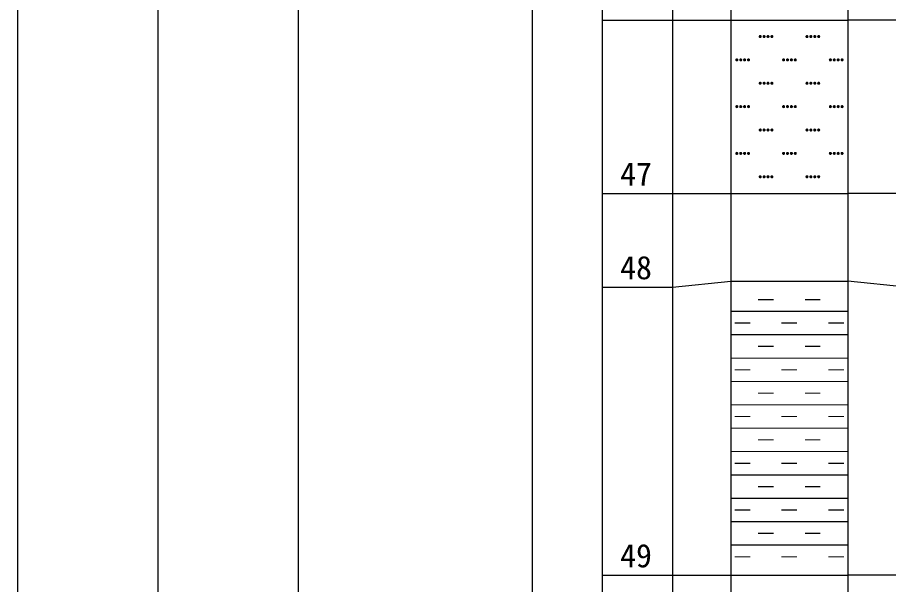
# Model space of a CAD drawing. Header units: inches. Extents: x -27 to 109, y -724 to 26.
# Drawn here: x 5.88 to 20.78, y -196.94 to -187.23 of the extents above; entities that cross this region are included whole.
import ezdxf

# ---------------------------------------------------------------- set-up
doc = ezdxf.new("R2010")
doc.units = ezdxf.units.IN
doc.header["$MEASUREMENT"] = 0
doc.layers.get('0').update_dxf_attribs({"lineweight": 0})
doc.styles.add('宋体', font='')
doc.styles.get('宋体').set_extended_font_data('宋体')

# ---------------------------------------------------------------- blocks, each defined once
blk = doc.blocks.new('lr_block_41')
at = {"true_color": 0x000000}
for points in [[(18.61, -187.563), (18.611, -187.556), (18.61, -187.549), (18.608, -187.542), (18.604, -187.537), (18.598, -187.533), (18.592, -187.53), (18.585, -187.529), (18.578, -187.53), (18.571, -187.533), (18.566, -187.537), (18.562, -187.542), (18.559, -187.549), (18.558, -187.556), (18.559, -187.563), (18.562, -187.569), (18.566, -187.574), (18.571, -187.579), (18.578, -187.581), (18.585, -187.582), (18.592, -187.581), (18.598, -187.579), (18.604, -187.574), (18.608, -187.569)], [(18.677, -187.563), (18.678, -187.556), (18.677, -187.549), (18.674, -187.542), (18.67, -187.537), (18.665, -187.533), (18.658, -187.53), (18.651, -187.529), (18.644, -187.53), (18.638, -187.533), (18.633, -187.537), (18.628, -187.542), (18.626, -187.549), (18.625, -187.556), (18.626, -187.563), (18.628, -187.569), (18.633, -187.574), (18.638, -187.579), (18.644, -187.581), (18.651, -187.582), (18.658, -187.581), (18.665, -187.579), (18.67, -187.574), (18.674, -187.569)], [(18.744, -187.563), (18.745, -187.556), (18.744, -187.549), (18.741, -187.542), (18.737, -187.537), (18.731, -187.533), (18.725, -187.53), (18.718, -187.529), (18.711, -187.53), (18.705, -187.533), (18.699, -187.537), (18.695, -187.542), (18.692, -187.549), (18.691, -187.556), (18.692, -187.563), (18.695, -187.569), (18.699, -187.574), (18.705, -187.579), (18.711, -187.581), (18.718, -187.582), (18.725, -187.581), (18.731, -187.579), (18.737, -187.574), (18.741, -187.569)], [(18.81, -187.563), (18.811, -187.556), (18.81, -187.549), (18.808, -187.542), (18.804, -187.537), (18.798, -187.533), (18.792, -187.53), (18.785, -187.529), (18.778, -187.53), (18.771, -187.533), (18.766, -187.537), (18.762, -187.542), (18.759, -187.549), (18.758, -187.556), (18.759, -187.563), (18.762, -187.569), (18.766, -187.574), (18.771, -187.579), (18.778, -187.581), (18.785, -187.582), (18.792, -187.581), (18.798, -187.579), (18.804, -187.574), (18.808, -187.569)], [(19.41, -187.563), (19.411, -187.556), (19.41, -187.549), (19.408, -187.542), (19.404, -187.537), (19.398, -187.533), (19.392, -187.53), (19.385, -187.529), (19.378, -187.53), (19.371, -187.533), (19.366, -187.537), (19.362, -187.542), (19.359, -187.549), (19.358, -187.556), (19.359, -187.563), (19.362, -187.569), (19.366, -187.574), (19.371, -187.579), (19.378, -187.581), (19.385, -187.582), (19.392, -187.581), (19.398, -187.579), (19.404, -187.574), (19.408, -187.569)], [(19.477, -187.563), (19.478, -187.556), (19.477, -187.549), (19.474, -187.542), (19.47, -187.537), (19.465, -187.533), (19.458, -187.53), (19.451, -187.529), (19.444, -187.53), (19.438, -187.533), (19.433, -187.537), (19.428, -187.542), (19.426, -187.549), (19.425, -187.556), (19.426, -187.563), (19.428, -187.569), (19.433, -187.574), (19.438, -187.579), (19.444, -187.581), (19.451, -187.582), (19.458, -187.581), (19.465, -187.579), (19.47, -187.574), (19.474, -187.569)], [(19.544, -187.563), (19.545, -187.556), (19.544, -187.549), (19.541, -187.542), (19.537, -187.537), (19.531, -187.533), (19.525, -187.53), (19.518, -187.529), (19.511, -187.53), (19.505, -187.533), (19.499, -187.537), (19.495, -187.542), (19.492, -187.549), (19.491, -187.556), (19.492, -187.563), (19.495, -187.569), (19.499, -187.574), (19.505, -187.579), (19.511, -187.581), (19.518, -187.582), (19.525, -187.581), (19.531, -187.579), (19.537, -187.574), (19.541, -187.569)], [(19.61, -187.563), (19.611, -187.556), (19.61, -187.549), (19.608, -187.542), (19.604, -187.537), (19.598, -187.533), (19.592, -187.53), (19.585, -187.529), (19.578, -187.53), (19.571, -187.533), (19.566, -187.537), (19.562, -187.542), (19.559, -187.549), (19.558, -187.556), (19.559, -187.563), (19.562, -187.569), (19.566, -187.574), (19.571, -187.579), (19.578, -187.581), (19.585, -187.582), (19.592, -187.581), (19.598, -187.579), (19.604, -187.574), (19.608, -187.569)], [(18.21, -187.963), (18.211, -187.956), (18.21, -187.949), (18.208, -187.942), (18.204, -187.937), (18.198, -187.933), (18.192, -187.93), (18.185, -187.929), (18.178, -187.93), (18.171, -187.933), (18.166, -187.937), (18.162, -187.942), (18.159, -187.949), (18.158, -187.956), (18.159, -187.963), (18.162, -187.969), (18.166, -187.974), (18.171, -187.979), (18.178, -187.981), (18.185, -187.982), (18.192, -187.981), (18.198, -187.979), (18.204, -187.974), (18.208, -187.969)], [(18.277, -187.963), (18.278, -187.956), (18.277, -187.949), (18.274, -187.942), (18.27, -187.937), (18.265, -187.933), (18.258, -187.93), (18.251, -187.929), (18.244, -187.93), (18.238, -187.933), (18.233, -187.937), (18.228, -187.942), (18.226, -187.949), (18.225, -187.956), (18.226, -187.963), (18.228, -187.969), (18.233, -187.974), (18.238, -187.979), (18.244, -187.981), (18.251, -187.982), (18.258, -187.981), (18.265, -187.979), (18.27, -187.974), (18.274, -187.969)], [(18.344, -187.963), (18.345, -187.956), (18.344, -187.949), (18.341, -187.942), (18.337, -187.937), (18.331, -187.933), (18.325, -187.93), (18.318, -187.929), (18.311, -187.93), (18.305, -187.933), (18.299, -187.937), (18.295, -187.942), (18.292, -187.949), (18.291, -187.956), (18.292, -187.963), (18.295, -187.969), (18.299, -187.974), (18.305, -187.979), (18.311, -187.981), (18.318, -187.982), (18.325, -187.981), (18.331, -187.979), (18.337, -187.974), (18.341, -187.969)], [(18.41, -187.963), (18.411, -187.956), (18.41, -187.949), (18.408, -187.942), (18.404, -187.937), (18.398, -187.933), (18.392, -187.93), (18.385, -187.929), (18.378, -187.93), (18.371, -187.933), (18.366, -187.937), (18.362, -187.942), (18.359, -187.949), (18.358, -187.956), (18.359, -187.963), (18.362, -187.969), (18.366, -187.974), (18.371, -187.979), (18.378, -187.981), (18.385, -187.982), (18.392, -187.981), (18.398, -187.979), (18.404, -187.974), (18.408, -187.969)], [(19.01, -187.963), (19.011, -187.956), (19.01, -187.949), (19.008, -187.942), (19.004, -187.937), (18.998, -187.933), (18.992, -187.93), (18.985, -187.929), (18.978, -187.93), (18.971, -187.933), (18.966, -187.937), (18.962, -187.942), (18.959, -187.949), (18.958, -187.956), (18.959, -187.963), (18.962, -187.969), (18.966, -187.974), (18.971, -187.979), (18.978, -187.981), (18.985, -187.982), (18.992, -187.981), (18.998, -187.979), (19.004, -187.974), (19.008, -187.969)], [(19.077, -187.963), (19.078, -187.956), (19.077, -187.949), (19.074, -187.942), (19.07, -187.937), (19.065, -187.933), (19.058, -187.93), (19.051, -187.929), (19.044, -187.93), (19.038, -187.933), (19.033, -187.937), (19.028, -187.942), (19.026, -187.949), (19.025, -187.956), (19.026, -187.963), (19.028, -187.969), (19.033, -187.974), (19.038, -187.979), (19.044, -187.981), (19.051, -187.982), (19.058, -187.981), (19.065, -187.979), (19.07, -187.974), (19.074, -187.969)], [(19.144, -187.963), (19.145, -187.956), (19.144, -187.949), (19.141, -187.942), (19.137, -187.937), (19.131, -187.933), (19.125, -187.93), (19.118, -187.929), (19.111, -187.93), (19.105, -187.933), (19.099, -187.937), (19.095, -187.942), (19.092, -187.949), (19.091, -187.956), (19.092, -187.963), (19.095, -187.969), (19.099, -187.974), (19.105, -187.979), (19.111, -187.981), (19.118, -187.982), (19.125, -187.981), (19.131, -187.979), (19.137, -187.974), (19.141, -187.969)], [(19.21, -187.963), (19.211, -187.956), (19.21, -187.949), (19.208, -187.942), (19.204, -187.937), (19.198, -187.933), (19.192, -187.93), (19.185, -187.929), (19.178, -187.93), (19.171, -187.933), (19.166, -187.937), (19.162, -187.942), (19.159, -187.949), (19.158, -187.956), (19.159, -187.963), (19.162, -187.969), (19.166, -187.974), (19.171, -187.979), (19.178, -187.981), (19.185, -187.982), (19.192, -187.981), (19.198, -187.979), (19.204, -187.974), (19.208, -187.969)], [(19.81, -187.963), (19.811, -187.956), (19.81, -187.949), (19.808, -187.942), (19.804, -187.937), (19.798, -187.933), (19.792, -187.93), (19.785, -187.929), (19.778, -187.93), (19.771, -187.933), (19.766, -187.937), (19.762, -187.942), (19.759, -187.949), (19.758, -187.956), (19.759, -187.963), (19.762, -187.969), (19.766, -187.974), (19.771, -187.979), (19.778, -187.981), (19.785, -187.982), (19.792, -187.981), (19.798, -187.979), (19.804, -187.974), (19.808, -187.969)], [(19.877, -187.963), (19.878, -187.956), (19.877, -187.949), (19.874, -187.942), (19.87, -187.937), (19.865, -187.933), (19.858, -187.93), (19.851, -187.929), (19.844, -187.93), (19.838, -187.933), (19.833, -187.937), (19.828, -187.942), (19.826, -187.949), (19.825, -187.956), (19.826, -187.963), (19.828, -187.969), (19.833, -187.974), (19.838, -187.979), (19.844, -187.981), (19.851, -187.982), (19.858, -187.981), (19.865, -187.979), (19.87, -187.974), (19.874, -187.969)], [(19.944, -187.963), (19.945, -187.956), (19.944, -187.949), (19.941, -187.942), (19.937, -187.937), (19.931, -187.933), (19.925, -187.93), (19.918, -187.929), (19.911, -187.93), (19.905, -187.933), (19.899, -187.937), (19.895, -187.942), (19.892, -187.949), (19.891, -187.956), (19.892, -187.963), (19.895, -187.969), (19.899, -187.974), (19.905, -187.979), (19.911, -187.981), (19.918, -187.982), (19.925, -187.981), (19.931, -187.979), (19.937, -187.974), (19.941, -187.969)], [(20.01, -187.963), (20.011, -187.956), (20.01, -187.949), (20.008, -187.942), (20.004, -187.937), (19.998, -187.933), (19.992, -187.93), (19.985, -187.929), (19.978, -187.93), (19.971, -187.933), (19.966, -187.937), (19.962, -187.942), (19.959, -187.949), (19.958, -187.956), (19.959, -187.963), (19.962, -187.969), (19.966, -187.974), (19.971, -187.979), (19.978, -187.981), (19.985, -187.982), (19.992, -187.981), (19.998, -187.979), (20.004, -187.974), (20.008, -187.969)], [(18.61, -188.363), (18.611, -188.356), (18.61, -188.349), (18.608, -188.342), (18.604, -188.337), (18.598, -188.333), (18.592, -188.33), (18.585, -188.329), (18.578, -188.33), (18.571, -188.333), (18.566, -188.337), (18.562, -188.342), (18.559, -188.349), (18.558, -188.356), (18.559, -188.363), (18.562, -188.369), (18.566, -188.374), (18.571, -188.379), (18.578, -188.381), (18.585, -188.382), (18.592, -188.381), (18.598, -188.379), (18.604, -188.374), (18.608, -188.369)], [(18.677, -188.363), (18.678, -188.356), (18.677, -188.349), (18.674, -188.342), (18.67, -188.337), (18.665, -188.333), (18.658, -188.33), (18.651, -188.329), (18.644, -188.33), (18.638, -188.333), (18.633, -188.337), (18.628, -188.342), (18.626, -188.349), (18.625, -188.356), (18.626, -188.363), (18.628, -188.369), (18.633, -188.374), (18.638, -188.379), (18.644, -188.381), (18.651, -188.382), (18.658, -188.381), (18.665, -188.379), (18.67, -188.374), (18.674, -188.369)], [(18.744, -188.363), (18.745, -188.356), (18.744, -188.349), (18.741, -188.342), (18.737, -188.337), (18.731, -188.333), (18.725, -188.33), (18.718, -188.329), (18.711, -188.33), (18.705, -188.333), (18.699, -188.337), (18.695, -188.342), (18.692, -188.349), (18.691, -188.356), (18.692, -188.363), (18.695, -188.369), (18.699, -188.374), (18.705, -188.379), (18.711, -188.381), (18.718, -188.382), (18.725, -188.381), (18.731, -188.379), (18.737, -188.374), (18.741, -188.369)], [(18.81, -188.363), (18.811, -188.356), (18.81, -188.349), (18.808, -188.342), (18.804, -188.337), (18.798, -188.333), (18.792, -188.33), (18.785, -188.329), (18.778, -188.33), (18.771, -188.333), (18.766, -188.337), (18.762, -188.342), (18.759, -188.349), (18.758, -188.356), (18.759, -188.363), (18.762, -188.369), (18.766, -188.374), (18.771, -188.379), (18.778, -188.381), (18.785, -188.382), (18.792, -188.381), (18.798, -188.379), (18.804, -188.374), (18.808, -188.369)], [(19.41, -188.363), (19.411, -188.356), (19.41, -188.349), (19.408, -188.342), (19.404, -188.337), (19.398, -188.333), (19.392, -188.33), (19.385, -188.329), (19.378, -188.33), (19.371, -188.333), (19.366, -188.337), (19.362, -188.342), (19.359, -188.349), (19.358, -188.356), (19.359, -188.363), (19.362, -188.369), (19.366, -188.374), (19.371, -188.379), (19.378, -188.381), (19.385, -188.382), (19.392, -188.381), (19.398, -188.379), (19.404, -188.374), (19.408, -188.369)], [(19.477, -188.363), (19.478, -188.356), (19.477, -188.349), (19.474, -188.342), (19.47, -188.337), (19.465, -188.333), (19.458, -188.33), (19.451, -188.329), (19.444, -188.33), (19.438, -188.333), (19.433, -188.337), (19.428, -188.342), (19.426, -188.349), (19.425, -188.356), (19.426, -188.363), (19.428, -188.369), (19.433, -188.374), (19.438, -188.379), (19.444, -188.381), (19.451, -188.382), (19.458, -188.381), (19.465, -188.379), (19.47, -188.374), (19.474, -188.369)], [(19.544, -188.363), (19.545, -188.356), (19.544, -188.349), (19.541, -188.342), (19.537, -188.337), (19.531, -188.333), (19.525, -188.33), (19.518, -188.329), (19.511, -188.33), (19.505, -188.333), (19.499, -188.337), (19.495, -188.342), (19.492, -188.349), (19.491, -188.356), (19.492, -188.363), (19.495, -188.369), (19.499, -188.374), (19.505, -188.379), (19.511, -188.381), (19.518, -188.382), (19.525, -188.381), (19.531, -188.379), (19.537, -188.374), (19.541, -188.369)], [(19.61, -188.363), (19.611, -188.356), (19.61, -188.349), (19.608, -188.342), (19.604, -188.337), (19.598, -188.333), (19.592, -188.33), (19.585, -188.329), (19.578, -188.33), (19.571, -188.333), (19.566, -188.337), (19.562, -188.342), (19.559, -188.349), (19.558, -188.356), (19.559, -188.363), (19.562, -188.369), (19.566, -188.374), (19.571, -188.379), (19.578, -188.381), (19.585, -188.382), (19.592, -188.381), (19.598, -188.379), (19.604, -188.374), (19.608, -188.369)], [(18.21, -188.763), (18.211, -188.756), (18.21, -188.749), (18.208, -188.742), (18.204, -188.737), (18.198, -188.733), (18.192, -188.73), (18.185, -188.729), (18.178, -188.73), (18.171, -188.733), (18.166, -188.737), (18.162, -188.742), (18.159, -188.749), (18.158, -188.756), (18.159, -188.763), (18.162, -188.769), (18.166, -188.774), (18.171, -188.779), (18.178, -188.781), (18.185, -188.782), (18.192, -188.781), (18.198, -188.779), (18.204, -188.774), (18.208, -188.769)], [(18.277, -188.763), (18.278, -188.756), (18.277, -188.749), (18.274, -188.742), (18.27, -188.737), (18.265, -188.733), (18.258, -188.73), (18.251, -188.729), (18.244, -188.73), (18.238, -188.733), (18.233, -188.737), (18.228, -188.742), (18.226, -188.749), (18.225, -188.756), (18.226, -188.763), (18.228, -188.769), (18.233, -188.774), (18.238, -188.779), (18.244, -188.781), (18.251, -188.782), (18.258, -188.781), (18.265, -188.779), (18.27, -188.774), (18.274, -188.769)], [(18.344, -188.763), (18.345, -188.756), (18.344, -188.749), (18.341, -188.742), (18.337, -188.737), (18.331, -188.733), (18.325, -188.73), (18.318, -188.729), (18.311, -188.73), (18.305, -188.733), (18.299, -188.737), (18.295, -188.742), (18.292, -188.749), (18.291, -188.756), (18.292, -188.763), (18.295, -188.769), (18.299, -188.774), (18.305, -188.779), (18.311, -188.781), (18.318, -188.782), (18.325, -188.781), (18.331, -188.779), (18.337, -188.774), (18.341, -188.769)], [(18.41, -188.763), (18.411, -188.756), (18.41, -188.749), (18.408, -188.742), (18.404, -188.737), (18.398, -188.733), (18.392, -188.73), (18.385, -188.729), (18.378, -188.73), (18.371, -188.733), (18.366, -188.737), (18.362, -188.742), (18.359, -188.749), (18.358, -188.756), (18.359, -188.763), (18.362, -188.769), (18.366, -188.774), (18.371, -188.779), (18.378, -188.781), (18.385, -188.782), (18.392, -188.781), (18.398, -188.779), (18.404, -188.774), (18.408, -188.769)], [(19.01, -188.763), (19.011, -188.756), (19.01, -188.749), (19.008, -188.742), (19.004, -188.737), (18.998, -188.733), (18.992, -188.73), (18.985, -188.729), (18.978, -188.73), (18.971, -188.733), (18.966, -188.737), (18.962, -188.742), (18.959, -188.749), (18.958, -188.756), (18.959, -188.763), (18.962, -188.769), (18.966, -188.774), (18.971, -188.779), (18.978, -188.781), (18.985, -188.782), (18.992, -188.781), (18.998, -188.779), (19.004, -188.774), (19.008, -188.769)], [(19.077, -188.763), (19.078, -188.756), (19.077, -188.749), (19.074, -188.742), (19.07, -188.737), (19.065, -188.733), (19.058, -188.73), (19.051, -188.729), (19.044, -188.73), (19.038, -188.733), (19.033, -188.737), (19.028, -188.742), (19.026, -188.749), (19.025, -188.756), (19.026, -188.763), (19.028, -188.769), (19.033, -188.774), (19.038, -188.779), (19.044, -188.781), (19.051, -188.782), (19.058, -188.781), (19.065, -188.779), (19.07, -188.774), (19.074, -188.769)], [(19.144, -188.763), (19.145, -188.756), (19.144, -188.749), (19.141, -188.742), (19.137, -188.737), (19.131, -188.733), (19.125, -188.73), (19.118, -188.729), (19.111, -188.73), (19.105, -188.733), (19.099, -188.737), (19.095, -188.742), (19.092, -188.749), (19.091, -188.756), (19.092, -188.763), (19.095, -188.769), (19.099, -188.774), (19.105, -188.779), (19.111, -188.781), (19.118, -188.782), (19.125, -188.781), (19.131, -188.779), (19.137, -188.774), (19.141, -188.769)], [(19.21, -188.763), (19.211, -188.756), (19.21, -188.749), (19.208, -188.742), (19.204, -188.737), (19.198, -188.733), (19.192, -188.73), (19.185, -188.729), (19.178, -188.73), (19.171, -188.733), (19.166, -188.737), (19.162, -188.742), (19.159, -188.749), (19.158, -188.756), (19.159, -188.763), (19.162, -188.769), (19.166, -188.774), (19.171, -188.779), (19.178, -188.781), (19.185, -188.782), (19.192, -188.781), (19.198, -188.779), (19.204, -188.774), (19.208, -188.769)], [(19.81, -188.763), (19.811, -188.756), (19.81, -188.749), (19.808, -188.742), (19.804, -188.737), (19.798, -188.733), (19.792, -188.73), (19.785, -188.729), (19.778, -188.73), (19.771, -188.733), (19.766, -188.737), (19.762, -188.742), (19.759, -188.749), (19.758, -188.756), (19.759, -188.763), (19.762, -188.769), (19.766, -188.774), (19.771, -188.779), (19.778, -188.781), (19.785, -188.782), (19.792, -188.781), (19.798, -188.779), (19.804, -188.774), (19.808, -188.769)], [(19.877, -188.763), (19.878, -188.756), (19.877, -188.749), (19.874, -188.742), (19.87, -188.737), (19.865, -188.733), (19.858, -188.73), (19.851, -188.729), (19.844, -188.73), (19.838, -188.733), (19.833, -188.737), (19.828, -188.742), (19.826, -188.749), (19.825, -188.756), (19.826, -188.763), (19.828, -188.769), (19.833, -188.774), (19.838, -188.779), (19.844, -188.781), (19.851, -188.782), (19.858, -188.781), (19.865, -188.779), (19.87, -188.774), (19.874, -188.769)], [(19.944, -188.763), (19.945, -188.756), (19.944, -188.749), (19.941, -188.742), (19.937, -188.737), (19.931, -188.733), (19.925, -188.73), (19.918, -188.729), (19.911, -188.73), (19.905, -188.733), (19.899, -188.737), (19.895, -188.742), (19.892, -188.749), (19.891, -188.756), (19.892, -188.763), (19.895, -188.769), (19.899, -188.774), (19.905, -188.779), (19.911, -188.781), (19.918, -188.782), (19.925, -188.781), (19.931, -188.779), (19.937, -188.774), (19.941, -188.769)], [(20.01, -188.763), (20.011, -188.756), (20.01, -188.749), (20.008, -188.742), (20.004, -188.737), (19.998, -188.733), (19.992, -188.73), (19.985, -188.729), (19.978, -188.73), (19.971, -188.733), (19.966, -188.737), (19.962, -188.742), (19.959, -188.749), (19.958, -188.756), (19.959, -188.763), (19.962, -188.769), (19.966, -188.774), (19.971, -188.779), (19.978, -188.781), (19.985, -188.782), (19.992, -188.781), (19.998, -188.779), (20.004, -188.774), (20.008, -188.769)], [(18.61, -189.163), (18.611, -189.156), (18.61, -189.149), (18.608, -189.142), (18.604, -189.137), (18.598, -189.133), (18.592, -189.13), (18.585, -189.129), (18.578, -189.13), (18.571, -189.133), (18.566, -189.137), (18.562, -189.142), (18.559, -189.149), (18.558, -189.156), (18.559, -189.163), (18.562, -189.169), (18.566, -189.174), (18.571, -189.179), (18.578, -189.181), (18.585, -189.182), (18.592, -189.181), (18.598, -189.179), (18.604, -189.174), (18.608, -189.169)], [(18.677, -189.163), (18.678, -189.156), (18.677, -189.149), (18.674, -189.142), (18.67, -189.137), (18.665, -189.133), (18.658, -189.13), (18.651, -189.129), (18.644, -189.13), (18.638, -189.133), (18.633, -189.137), (18.628, -189.142), (18.626, -189.149), (18.625, -189.156), (18.626, -189.163), (18.628, -189.169), (18.633, -189.174), (18.638, -189.179), (18.644, -189.181), (18.651, -189.182), (18.658, -189.181), (18.665, -189.179), (18.67, -189.174), (18.674, -189.169)], [(18.744, -189.163), (18.745, -189.156), (18.744, -189.149), (18.741, -189.142), (18.737, -189.137), (18.731, -189.133), (18.725, -189.13), (18.718, -189.129), (18.711, -189.13), (18.705, -189.133), (18.699, -189.137), (18.695, -189.142), (18.692, -189.149), (18.691, -189.156), (18.692, -189.163), (18.695, -189.169), (18.699, -189.174), (18.705, -189.179), (18.711, -189.181), (18.718, -189.182), (18.725, -189.181), (18.731, -189.179), (18.737, -189.174), (18.741, -189.169)], [(18.81, -189.163), (18.811, -189.156), (18.81, -189.149), (18.808, -189.142), (18.804, -189.137), (18.798, -189.133), (18.792, -189.13), (18.785, -189.129), (18.778, -189.13), (18.771, -189.133), (18.766, -189.137), (18.762, -189.142), (18.759, -189.149), (18.758, -189.156), (18.759, -189.163), (18.762, -189.169), (18.766, -189.174), (18.771, -189.179), (18.778, -189.181), (18.785, -189.182), (18.792, -189.181), (18.798, -189.179), (18.804, -189.174), (18.808, -189.169)], [(19.41, -189.163), (19.411, -189.156), (19.41, -189.149), (19.408, -189.142), (19.404, -189.137), (19.398, -189.133), (19.392, -189.13), (19.385, -189.129), (19.378, -189.13), (19.371, -189.133), (19.366, -189.137), (19.362, -189.142), (19.359, -189.149), (19.358, -189.156), (19.359, -189.163), (19.362, -189.169), (19.366, -189.174), (19.371, -189.179), (19.378, -189.181), (19.385, -189.182), (19.392, -189.181), (19.398, -189.179), (19.404, -189.174), (19.408, -189.169)], [(19.477, -189.163), (19.478, -189.156), (19.477, -189.149), (19.474, -189.142), (19.47, -189.137), (19.465, -189.133), (19.458, -189.13), (19.451, -189.129), (19.444, -189.13), (19.438, -189.133), (19.433, -189.137), (19.428, -189.142), (19.426, -189.149), (19.425, -189.156), (19.426, -189.163), (19.428, -189.169), (19.433, -189.174), (19.438, -189.179), (19.444, -189.181), (19.451, -189.182), (19.458, -189.181), (19.465, -189.179), (19.47, -189.174), (19.474, -189.169)], [(19.544, -189.163), (19.545, -189.156), (19.544, -189.149), (19.541, -189.142), (19.537, -189.137), (19.531, -189.133), (19.525, -189.13), (19.518, -189.129), (19.511, -189.13), (19.505, -189.133), (19.499, -189.137), (19.495, -189.142), (19.492, -189.149), (19.491, -189.156), (19.492, -189.163), (19.495, -189.169), (19.499, -189.174), (19.505, -189.179), (19.511, -189.181), (19.518, -189.182), (19.525, -189.181), (19.531, -189.179), (19.537, -189.174), (19.541, -189.169)], [(19.61, -189.163), (19.611, -189.156), (19.61, -189.149), (19.608, -189.142), (19.604, -189.137), (19.598, -189.133), (19.592, -189.13), (19.585, -189.129), (19.578, -189.13), (19.571, -189.133), (19.566, -189.137), (19.562, -189.142), (19.559, -189.149), (19.558, -189.156), (19.559, -189.163), (19.562, -189.169), (19.566, -189.174), (19.571, -189.179), (19.578, -189.181), (19.585, -189.182), (19.592, -189.181), (19.598, -189.179), (19.604, -189.174), (19.608, -189.169)], [(18.21, -189.563), (18.211, -189.556), (18.21, -189.549), (18.208, -189.542), (18.204, -189.537), (18.198, -189.533), (18.192, -189.53), (18.185, -189.529), (18.178, -189.53), (18.171, -189.533), (18.166, -189.537), (18.162, -189.542), (18.159, -189.549), (18.158, -189.556), (18.159, -189.563), (18.162, -189.569), (18.166, -189.574), (18.171, -189.579), (18.178, -189.581), (18.185, -189.582), (18.192, -189.581), (18.198, -189.579), (18.204, -189.574), (18.208, -189.569)], [(18.277, -189.563), (18.278, -189.556), (18.277, -189.549), (18.274, -189.542), (18.27, -189.537), (18.265, -189.533), (18.258, -189.53), (18.251, -189.529), (18.244, -189.53), (18.238, -189.533), (18.233, -189.537), (18.228, -189.542), (18.226, -189.549), (18.225, -189.556), (18.226, -189.563), (18.228, -189.569), (18.233, -189.574), (18.238, -189.579), (18.244, -189.581), (18.251, -189.582), (18.258, -189.581), (18.265, -189.579), (18.27, -189.574), (18.274, -189.569)], [(18.344, -189.563), (18.345, -189.556), (18.344, -189.549), (18.341, -189.542), (18.337, -189.537), (18.331, -189.533), (18.325, -189.53), (18.318, -189.529), (18.311, -189.53), (18.305, -189.533), (18.299, -189.537), (18.295, -189.542), (18.292, -189.549), (18.291, -189.556), (18.292, -189.563), (18.295, -189.569), (18.299, -189.574), (18.305, -189.579), (18.311, -189.581), (18.318, -189.582), (18.325, -189.581), (18.331, -189.579), (18.337, -189.574), (18.341, -189.569)], [(18.41, -189.563), (18.411, -189.556), (18.41, -189.549), (18.408, -189.542), (18.404, -189.537), (18.398, -189.533), (18.392, -189.53), (18.385, -189.529), (18.378, -189.53), (18.371, -189.533), (18.366, -189.537), (18.362, -189.542), (18.359, -189.549), (18.358, -189.556), (18.359, -189.563), (18.362, -189.569), (18.366, -189.574), (18.371, -189.579), (18.378, -189.581), (18.385, -189.582), (18.392, -189.581), (18.398, -189.579), (18.404, -189.574), (18.408, -189.569)], [(19.01, -189.563), (19.011, -189.556), (19.01, -189.549), (19.008, -189.542), (19.004, -189.537), (18.998, -189.533), (18.992, -189.53), (18.985, -189.529), (18.978, -189.53), (18.971, -189.533), (18.966, -189.537), (18.962, -189.542), (18.959, -189.549), (18.958, -189.556), (18.959, -189.563), (18.962, -189.569), (18.966, -189.574), (18.971, -189.579), (18.978, -189.581), (18.985, -189.582), (18.992, -189.581), (18.998, -189.579), (19.004, -189.574), (19.008, -189.569)], [(19.077, -189.563), (19.078, -189.556), (19.077, -189.549), (19.074, -189.542), (19.07, -189.537), (19.065, -189.533), (19.058, -189.53), (19.051, -189.529), (19.044, -189.53), (19.038, -189.533), (19.033, -189.537), (19.028, -189.542), (19.026, -189.549), (19.025, -189.556), (19.026, -189.563), (19.028, -189.569), (19.033, -189.574), (19.038, -189.579), (19.044, -189.581), (19.051, -189.582), (19.058, -189.581), (19.065, -189.579), (19.07, -189.574), (19.074, -189.569)], [(19.144, -189.563), (19.145, -189.556), (19.144, -189.549), (19.141, -189.542), (19.137, -189.537), (19.131, -189.533), (19.125, -189.53), (19.118, -189.529), (19.111, -189.53), (19.105, -189.533), (19.099, -189.537), (19.095, -189.542), (19.092, -189.549), (19.091, -189.556), (19.092, -189.563), (19.095, -189.569), (19.099, -189.574), (19.105, -189.579), (19.111, -189.581), (19.118, -189.582), (19.125, -189.581), (19.131, -189.579), (19.137, -189.574), (19.141, -189.569)], [(19.21, -189.563), (19.211, -189.556), (19.21, -189.549), (19.208, -189.542), (19.204, -189.537), (19.198, -189.533), (19.192, -189.53), (19.185, -189.529), (19.178, -189.53), (19.171, -189.533), (19.166, -189.537), (19.162, -189.542), (19.159, -189.549), (19.158, -189.556), (19.159, -189.563), (19.162, -189.569), (19.166, -189.574), (19.171, -189.579), (19.178, -189.581), (19.185, -189.582), (19.192, -189.581), (19.198, -189.579), (19.204, -189.574), (19.208, -189.569)], [(19.81, -189.563), (19.811, -189.556), (19.81, -189.549), (19.808, -189.542), (19.804, -189.537), (19.798, -189.533), (19.792, -189.53), (19.785, -189.529), (19.778, -189.53), (19.771, -189.533), (19.766, -189.537), (19.762, -189.542), (19.759, -189.549), (19.758, -189.556), (19.759, -189.563), (19.762, -189.569), (19.766, -189.574), (19.771, -189.579), (19.778, -189.581), (19.785, -189.582), (19.792, -189.581), (19.798, -189.579), (19.804, -189.574), (19.808, -189.569)], [(19.877, -189.563), (19.878, -189.556), (19.877, -189.549), (19.874, -189.542), (19.87, -189.537), (19.865, -189.533), (19.858, -189.53), (19.851, -189.529), (19.844, -189.53), (19.838, -189.533), (19.833, -189.537), (19.828, -189.542), (19.826, -189.549), (19.825, -189.556), (19.826, -189.563), (19.828, -189.569), (19.833, -189.574), (19.838, -189.579), (19.844, -189.581), (19.851, -189.582), (19.858, -189.581), (19.865, -189.579), (19.87, -189.574), (19.874, -189.569)], [(19.944, -189.563), (19.945, -189.556), (19.944, -189.549), (19.941, -189.542), (19.937, -189.537), (19.931, -189.533), (19.925, -189.53), (19.918, -189.529), (19.911, -189.53), (19.905, -189.533), (19.899, -189.537), (19.895, -189.542), (19.892, -189.549), (19.891, -189.556), (19.892, -189.563), (19.895, -189.569), (19.899, -189.574), (19.905, -189.579), (19.911, -189.581), (19.918, -189.582), (19.925, -189.581), (19.931, -189.579), (19.937, -189.574), (19.941, -189.569)], [(20.01, -189.563), (20.011, -189.556), (20.01, -189.549), (20.008, -189.542), (20.004, -189.537), (19.998, -189.533), (19.992, -189.53), (19.985, -189.529), (19.978, -189.53), (19.971, -189.533), (19.966, -189.537), (19.962, -189.542), (19.959, -189.549), (19.958, -189.556), (19.959, -189.563), (19.962, -189.569), (19.966, -189.574), (19.971, -189.579), (19.978, -189.581), (19.985, -189.582), (19.992, -189.581), (19.998, -189.579), (20.004, -189.574), (20.008, -189.569)], [(18.61, -189.963), (18.611, -189.956), (18.61, -189.949), (18.608, -189.942), (18.604, -189.937), (18.598, -189.933), (18.592, -189.93), (18.585, -189.929), (18.578, -189.93), (18.571, -189.933), (18.566, -189.937), (18.562, -189.942), (18.559, -189.949), (18.558, -189.956), (18.559, -189.963), (18.562, -189.969), (18.566, -189.974), (18.571, -189.979), (18.578, -189.981), (18.585, -189.982), (18.592, -189.981), (18.598, -189.979), (18.604, -189.974), (18.608, -189.969)], [(18.677, -189.963), (18.678, -189.956), (18.677, -189.949), (18.674, -189.942), (18.67, -189.937), (18.665, -189.933), (18.658, -189.93), (18.651, -189.929), (18.644, -189.93), (18.638, -189.933), (18.633, -189.937), (18.628, -189.942), (18.626, -189.949), (18.625, -189.956), (18.626, -189.963), (18.628, -189.969), (18.633, -189.974), (18.638, -189.979), (18.644, -189.981), (18.651, -189.982), (18.658, -189.981), (18.665, -189.979), (18.67, -189.974), (18.674, -189.969)], [(18.744, -189.963), (18.745, -189.956), (18.744, -189.949), (18.741, -189.942), (18.737, -189.937), (18.731, -189.933), (18.725, -189.93), (18.718, -189.929), (18.711, -189.93), (18.705, -189.933), (18.699, -189.937), (18.695, -189.942), (18.692, -189.949), (18.691, -189.956), (18.692, -189.963), (18.695, -189.969), (18.699, -189.974), (18.705, -189.979), (18.711, -189.981), (18.718, -189.982), (18.725, -189.981), (18.731, -189.979), (18.737, -189.974), (18.741, -189.969)], [(18.81, -189.963), (18.811, -189.956), (18.81, -189.949), (18.808, -189.942), (18.804, -189.937), (18.798, -189.933), (18.792, -189.93), (18.785, -189.929), (18.778, -189.93), (18.771, -189.933), (18.766, -189.937), (18.762, -189.942), (18.759, -189.949), (18.758, -189.956), (18.759, -189.963), (18.762, -189.969), (18.766, -189.974), (18.771, -189.979), (18.778, -189.981), (18.785, -189.982), (18.792, -189.981), (18.798, -189.979), (18.804, -189.974), (18.808, -189.969)], [(19.41, -189.963), (19.411, -189.956), (19.41, -189.949), (19.408, -189.942), (19.404, -189.937), (19.398, -189.933), (19.392, -189.93), (19.385, -189.929), (19.378, -189.93), (19.371, -189.933), (19.366, -189.937), (19.362, -189.942), (19.359, -189.949), (19.358, -189.956), (19.359, -189.963), (19.362, -189.969), (19.366, -189.974), (19.371, -189.979), (19.378, -189.981), (19.385, -189.982), (19.392, -189.981), (19.398, -189.979), (19.404, -189.974), (19.408, -189.969)], [(19.477, -189.963), (19.478, -189.956), (19.477, -189.949), (19.474, -189.942), (19.47, -189.937), (19.465, -189.933), (19.458, -189.93), (19.451, -189.929), (19.444, -189.93), (19.438, -189.933), (19.433, -189.937), (19.428, -189.942), (19.426, -189.949), (19.425, -189.956), (19.426, -189.963), (19.428, -189.969), (19.433, -189.974), (19.438, -189.979), (19.444, -189.981), (19.451, -189.982), (19.458, -189.981), (19.465, -189.979), (19.47, -189.974), (19.474, -189.969)], [(19.544, -189.963), (19.545, -189.956), (19.544, -189.949), (19.541, -189.942), (19.537, -189.937), (19.531, -189.933), (19.525, -189.93), (19.518, -189.929), (19.511, -189.93), (19.505, -189.933), (19.499, -189.937), (19.495, -189.942), (19.492, -189.949), (19.491, -189.956), (19.492, -189.963), (19.495, -189.969), (19.499, -189.974), (19.505, -189.979), (19.511, -189.981), (19.518, -189.982), (19.525, -189.981), (19.531, -189.979), (19.537, -189.974), (19.541, -189.969)], [(19.61, -189.963), (19.611, -189.956), (19.61, -189.949), (19.608, -189.942), (19.604, -189.937), (19.598, -189.933), (19.592, -189.93), (19.585, -189.929), (19.578, -189.93), (19.571, -189.933), (19.566, -189.937), (19.562, -189.942), (19.559, -189.949), (19.558, -189.956), (19.559, -189.963), (19.562, -189.969), (19.566, -189.974), (19.571, -189.979), (19.578, -189.981), (19.585, -189.982), (19.592, -189.981), (19.598, -189.979), (19.604, -189.974), (19.608, -189.969)]]:
    blk.add_hatch(color=18, dxfattribs=at).paths.add_polyline_path(points, flags=17)
blk = doc.blocks.new('lr_block_42')
at = {"color": 7, "const_width": 0.02}
for points in [[(18.548, -192.059), (18.815, -192.059)], [(19.348, -192.059), (19.615, -192.059)], [(18.082, -192.259), (18.882, -192.259)], [(18.882, -192.259), (19.682, -192.259)], [(19.682, -192.259), (20.082, -192.259)], [(18.415, -192.459), (18.148, -192.459)], [(19.215, -192.459), (18.948, -192.459)], [(20.015, -192.459), (19.748, -192.459)], [(18.082, -192.659), (18.882, -192.659)], [(18.882, -192.659), (19.682, -192.659)], [(19.682, -192.659), (20.082, -192.659)], [(18.548, -192.859), (18.815, -192.859)], [(19.348, -192.859), (19.615, -192.859)], [(18.082, -193.059), (18.882, -193.059)], [(18.882, -193.059), (19.682, -193.059)], [(19.682, -193.059), (20.082, -193.059)], [(18.415, -193.259), (18.148, -193.259)], [(19.215, -193.259), (18.948, -193.259)], [(20.015, -193.259), (19.748, -193.259)], [(18.082, -193.459), (18.882, -193.459)], [(18.882, -193.459), (19.682, -193.459)], [(19.682, -193.459), (20.082, -193.459)], [(18.548, -193.659), (18.815, -193.659)], [(19.348, -193.659), (19.615, -193.659)], [(18.082, -193.859), (18.882, -193.859)], [(18.882, -193.859), (19.682, -193.859)], [(19.682, -193.859), (20.082, -193.859)], [(18.415, -194.059), (18.148, -194.059)], [(19.215, -194.059), (18.948, -194.059)], [(20.015, -194.059), (19.748, -194.059)], [(18.082, -194.259), (18.882, -194.259)], [(18.882, -194.259), (19.682, -194.259)], [(19.682, -194.259), (20.082, -194.259)], [(18.548, -194.459), (18.815, -194.459)], [(19.348, -194.459), (19.615, -194.459)], [(18.082, -194.659), (18.882, -194.659)], [(18.882, -194.659), (19.682, -194.659)], [(19.682, -194.659), (20.082, -194.659)], [(18.415, -194.859), (18.148, -194.859)], [(19.215, -194.859), (18.948, -194.859)], [(20.015, -194.859), (19.748, -194.859)], [(18.082, -195.059), (18.882, -195.059)], [(18.882, -195.059), (19.682, -195.059)], [(19.682, -195.059), (20.082, -195.059)], [(18.548, -195.259), (18.815, -195.259)], [(19.348, -195.259), (19.615, -195.259)], [(18.082, -195.459), (18.882, -195.459)], [(18.882, -195.459), (19.682, -195.459)], [(19.682, -195.459), (20.082, -195.459)], [(18.415, -195.659), (18.148, -195.659)], [(19.215, -195.659), (18.948, -195.659)], [(20.015, -195.659), (19.748, -195.659)], [(18.082, -195.859), (18.882, -195.859)], [(18.882, -195.859), (19.682, -195.859)], [(19.682, -195.859), (20.082, -195.859)], [(18.548, -196.059), (18.815, -196.059)], [(19.348, -196.059), (19.615, -196.059)], [(18.082, -196.259), (18.882, -196.259)], [(18.882, -196.259), (19.682, -196.259)], [(19.682, -196.259), (20.082, -196.259)], [(18.415, -196.459), (18.148, -196.459)], [(19.215, -196.459), (18.948, -196.459)], [(20.015, -196.459), (19.748, -196.459)]]:
    blk.add_lwpolyline(points, dxfattribs=at)

msp = doc.modelspace()

# ---------------------------------------------------------------- hatches: boundary and pattern name
at = {"true_color": 0x000000}
h = msp.add_hatch(dxfattribs=at)
h.set_pattern_fill('', color=18, style=0, pattern_type=0)
h.set_pattern_definition([])
h.paths.add_polyline_path([(18.082, -191.744), (20.082, -191.744), (20.082, -190.244), (18.082, -190.244)], flags=17)

# ---------------------------------------------------------------- linework, layer by layer
at = {"linetype": 'Continuous', "lineweight": 15}
for p, q in [((5.882, 0.896), (5.882, -693.554)), ((8.282, 0.896), (8.282, -693.554)), ((10.682, 0.896), (10.682, -693.554)), ((14.682, 0.896), (14.682, -693.554)), ((15.882, 0.896), (15.882, -693.554)), ((17.082, 0.896), (17.082, -693.554)), ((18.082, -156.034), (18.082, -187.274)), ((20.082, -156.034), (20.082, -187.274)), ((15.882, -187.274), (17.082, -187.274)), ((17.082, -187.274), (18.082, -187.274)), ((18.082, -187.274), (20.082, -187.274)), ((18.082, -187.274), (18.082, -190.244)), ((21.082, -187.274), (20.082, -187.274)), ((20.082, -187.274), (20.082, -190.244)), ((15.882, -190.244), (17.082, -190.244)), ((17.082, -190.244), (18.082, -190.244)), ((18.082, -190.244), (20.082, -190.244)), ((18.082, -190.244), (18.082, -191.744)), ((21.082, -190.244), (20.082, -190.244)), ((20.082, -190.244), (20.082, -191.744)), ((15.882, -191.844), (17.082, -191.844)), ((17.082, -191.844), (18.082, -191.744)), ((18.082, -191.744), (20.082, -191.744)), ((18.082, -191.744), (18.082, -196.774)), ((21.082, -191.844), (20.082, -191.744)), ((20.082, -191.744), (20.082, -196.774)), ((15.882, -196.774), (17.082, -196.774)), ((17.082, -196.774), (18.082, -196.774)), ((18.082, -196.774), (20.082, -196.774)), ((18.082, -196.774), (18.082, -207.954)), ((21.082, -196.774), (20.082, -196.774)), ((20.082, -196.774), (20.082, -207.954))]:
    msp.add_line(p, q, dxfattribs=at)

# ---------------------------------------------------------------- block references
at = {"color": 7}
for name in ['lr_block_41', 'lr_block_42']:
    msp.add_blockref(name, (0, 0), dxfattribs=at)

# ---------------------------------------------------------------- texts
at = {"style": '宋体'}
for s, p in [('47', (16.189, -190.11)), ('48', (16.189, -191.71)), ('49', (16.189, -196.64))]:
    msp.add_text(s, height=0.4, dxfattribs=at).set_placement(p)

doc.saveas('drawing.dxf')
